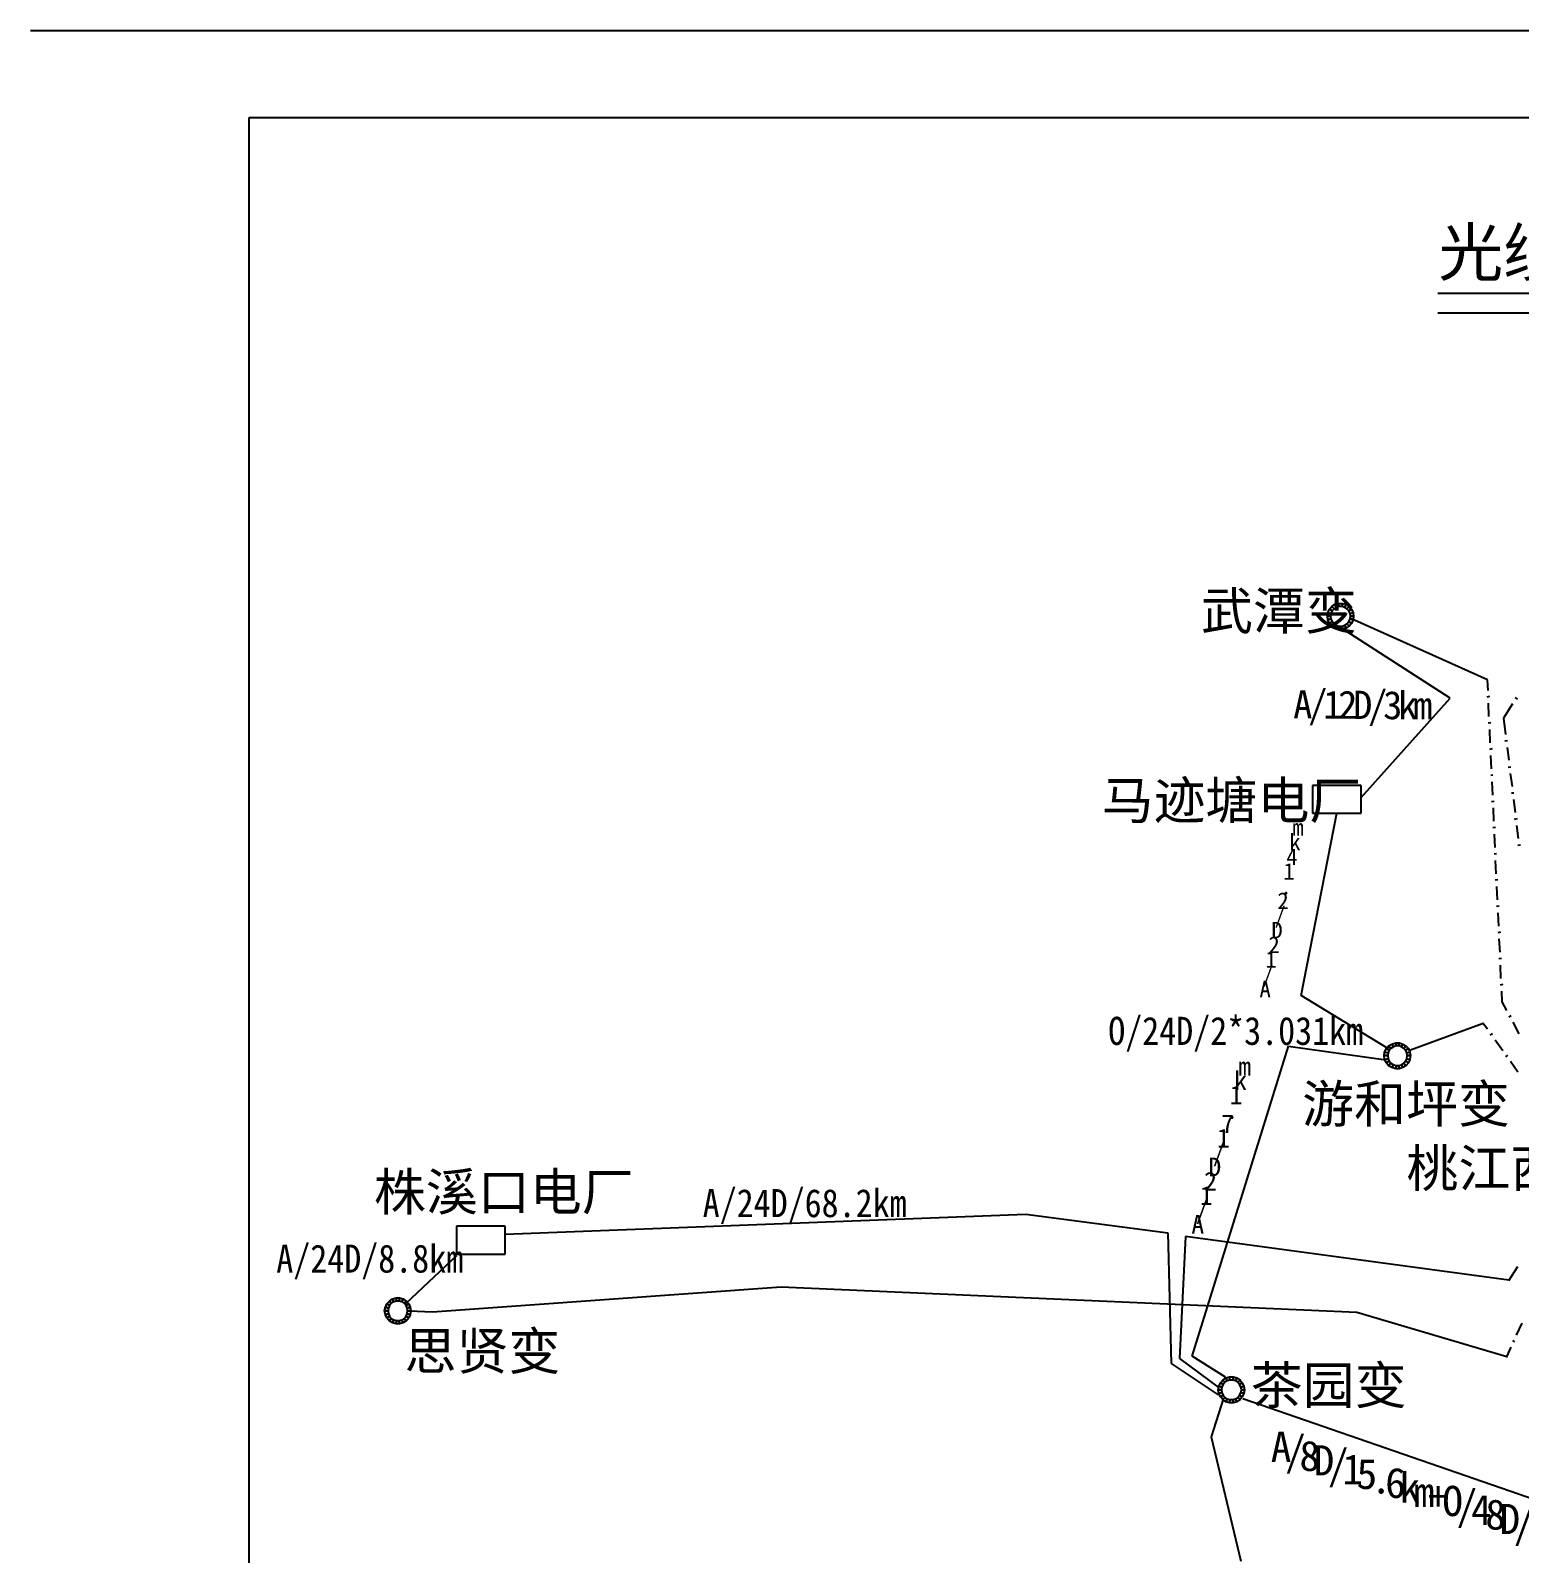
# Model space of a CAD drawing. Header units: metres. Extents: x 17 to 1341, y 17 to 859.
# Drawn here: x 16.8 to 500.1, y 364.6 to 858.8 of the extents above; entities that cross this region are included whole.
import ezdxf

# ---------------------------------------------------------------- set-up
doc = ezdxf.new("R2010")
doc.units = ezdxf.units.M
for name, color, linetype in [('LINES', 7, 'Continuous'), ('POLYLINES', 4, 'Continuous'), ('RECTS', 7, 'Continuous'), ('TEXTS', 3, 'Continuous')]:
    doc.layers.add(name, color=color, linetype=linetype)

msp = doc.modelspace()

# ---------------------------------------------------------------- linework, layer by layer
at = {"layer": 'LINES'}
for p, q in [((87.76, 830.45), (87.76, 45.22)), ((1179.14, 830.45), (87.76, 830.45)), ((473.61, 773.57), (621.07, 773.57)), ((473.61, 767.23), (621.07, 767.23)), ((489.67, 648.07), (445.6, 667.87)), ((477.57, 642.17), (442, 665.06)), ((489.74, 648.14), (489.74, 648.14)), ((489.88, 644.69), (489.74, 648.14)), ((490.31, 642.67), (489.45, 642.53)), ((448.7, 609.98), (477.57, 642.17)), ((490.17, 636.19), (490.03, 640.51)), ((497.87, 640.3), (494.92, 635.69)), ((498.67, 642.38), (499.39, 641.95)), ((490.75, 634.18), (489.88, 634.03)), ((494.92, 635.69), (495.57, 630.36)), ((490.6, 627.7), (490.46, 632.02)), ((495.35, 628.27), (496.22, 628.42)), ((491.18, 625.68), (490.31, 625.54)), ((491.03, 619.2), (490.82, 623.52)), ((496.07, 626.18), (496.65, 622.01)), ((496.36, 619.78), (497.23, 619.92)), ((497.08, 617.76), (497.66, 613.51)), ((448.7, 613.87), (432.86, 613.87)), ((432.86, 613.87), (432.86, 604.8)), ((448.7, 604.8), (448.7, 613.87)), ((491.47, 617.18), (490.75, 617.04)), ((491.39, 610.7), (491.18, 615.02)), ((491.9, 608.69), (491.03, 608.54)), ((497.51, 611.42), (498.23, 611.42)), ((498.09, 609.34), (498.67, 605.09)), ((429.19, 545.69), (440.78, 604.87)), ((432.86, 604.8), (448.7, 604.8)), ((491.75, 602.21), (491.61, 606.53)), ((498.52, 602.93), (499.39, 603.07)), ((492.33, 600.19), (491.47, 600.05)), ((492.19, 593.71), (491.97, 598.03)), ((499.17, 600.84), (499.67, 596.66)), ((499.53, 594.43), (500.39, 594.58)), ((492.62, 591.7), (491.9, 591.55)), ((492.55, 585.22), (492.33, 589.54)), ((493.05, 583.2), (492.19, 583.06)), ((492.91, 576.72), (492.76, 581.04)), ((493.48, 574.7), (492.62, 574.56)), ((493.34, 568.22), (493.19, 572.54)), ((493.91, 566.21), (493.05, 566.06)), ((493.77, 559.73), (493.48, 564.05)), ((494.2, 557.71), (493.34, 557.57)), ((494.06, 551.23), (493.91, 555.55)), ((494.63, 549.22), (493.77, 549.07)), ((457.55, 528.41), (429.19, 545.69)), ((494.49, 543.6), (494.35, 547.06)), ((496, 540.79), (494.42, 543.67)), ((497.37, 539.14), (496.65, 538.7)), ((464.68, 528.05), (488.3, 536.76)), ((489.67, 534.74), (488.23, 536.76)), ((500.03, 533.3), (498.02, 537.05)), ((393.91, 428.69), (425.08, 529.2)), ((425.08, 529.2), (455.97, 524.88)), ((491.32, 533.23), (490.6, 532.8)), ((494.63, 527.76), (492.19, 531.22)), ((496.22, 526.32), (495.5, 525.74)), ((499.6, 520.85), (497.15, 524.3)), ((170.92, 468.29), (339.83, 474.77)), ((339.83, 474.77), (385.91, 468.65)), ((170.92, 470.88), (155.08, 470.88)), ((155.08, 470.88), (155.08, 461.81)), ((170.92, 461.81), (170.92, 470.88)), ((170.92, 468.29), (170.92, 468.29)), ((385.91, 468.65), (387.07, 426.31)), ((391.67, 467.5), (389.8, 427.9)), ((496.58, 453.31), (391.67, 467.5)), ((138.81, 445.9), (155.23, 461.38)), ((155.08, 461.81), (170.92, 461.81)), ((496.58, 453.24), (499.6, 457.78)), ((260.42, 451.01), (147.31, 442.94)), ((447.33, 442.8), (260.42, 451.01)), ((147.31, 442.94), (139.82, 443.23)), ((495.93, 428.47), (447.33, 442.8)), ((500.83, 439.34), (499.03, 435.46)), ((497.3, 431.57), (495.79, 428.18)), ((497.8, 433.73), (498.52, 433.3)), ((387.07, 426.31), (402.26, 416.09)), ((389.8, 427.9), (402.26, 418.61)), ((404.71, 421.85), (393.91, 428.69)), ((404.06, 415.01), (400.03, 402.48)), ((512.56, 379.44), (410.25, 414.79)), ((400.03, 402.48), (409.67, 362.16))]:
    msp.add_line(p, q, dxfattribs=at)
at = {"layer": 'POLYLINES'}
for points in [[(440.63, 671.62), (439.91, 671.18), (439.19, 671.9), (440.2, 672.62), (440.63, 671.62)], [(440.63, 671.62), (439.91, 671.18), (439.19, 671.9), (440.2, 672.62), (440.63, 671.62)], [(441.5, 671.9), (440.63, 671.62), (440.2, 672.62), (441.35, 672.91), (441.5, 671.9)], [(441.5, 671.9), (440.63, 671.62), (440.2, 672.62), (441.35, 672.91), (441.5, 671.9)], [(442.51, 671.9), (441.5, 671.9), (441.35, 672.91), (442.65, 672.91), (442.51, 671.9)], [(442.51, 671.9), (441.5, 671.9), (441.35, 672.91), (442.65, 672.91), (442.51, 671.9)], [(443.37, 671.62), (442.51, 671.9), (442.65, 672.91), (443.8, 672.62), (443.37, 671.62)], [(443.37, 671.62), (442.51, 671.9), (442.65, 672.91), (443.8, 672.62), (443.37, 671.62)], [(444.09, 671.18), (443.37, 671.62), (443.8, 672.62), (444.81, 671.9), (444.09, 671.18)], [(444.09, 671.18), (443.37, 671.62), (443.8, 672.62), (444.81, 671.9), (444.09, 671.18)], [(438.91, 669.6), (438.76, 668.74), (437.75, 668.74), (437.9, 669.89), (438.91, 669.6)], [(438.91, 669.6), (438.76, 668.74), (437.75, 668.74), (437.9, 669.89), (438.91, 669.6)], [(438.76, 668.74), (438.91, 667.87), (437.9, 667.58), (437.75, 668.74), (438.76, 668.74)], [(438.76, 668.74), (438.91, 667.87), (437.9, 667.58), (437.75, 668.74), (438.76, 668.74)], [(439.34, 670.46), (438.91, 669.6), (437.9, 669.89), (438.47, 671.04), (439.34, 670.46)], [(439.34, 670.46), (438.91, 669.6), (437.9, 669.89), (438.47, 671.04), (439.34, 670.46)], [(438.91, 667.87), (439.34, 667.01), (438.47, 666.43), (437.9, 667.58), (438.91, 667.87)], [(438.91, 667.87), (439.34, 667.01), (438.47, 666.43), (437.9, 667.58), (438.91, 667.87)], [(439.91, 671.18), (439.34, 670.46), (438.47, 671.04), (439.19, 671.9), (439.91, 671.18)], [(439.91, 671.18), (439.34, 670.46), (438.47, 671.04), (439.19, 671.9), (439.91, 671.18)], [(444.67, 670.46), (444.09, 671.18), (444.81, 671.9), (445.53, 671.04), (444.67, 670.46)], [(444.67, 670.46), (444.09, 671.18), (444.81, 671.9), (445.53, 671.04), (444.67, 670.46)], [(445.1, 669.6), (444.67, 670.46), (445.53, 671.04), (446.11, 669.89), (445.1, 669.6)], [(445.1, 669.6), (444.67, 670.46), (445.53, 671.04), (446.11, 669.89), (445.1, 669.6)], [(444.67, 667.01), (445.1, 667.87), (446.11, 667.58), (445.53, 666.43), (444.67, 667.01)], [(444.67, 667.01), (445.1, 667.87), (446.11, 667.58), (445.53, 666.43), (444.67, 667.01)], [(445.24, 668.74), (445.1, 669.6), (446.11, 669.89), (446.25, 668.74), (445.24, 668.74)], [(445.24, 668.74), (445.1, 669.6), (446.11, 669.89), (446.25, 668.74), (445.24, 668.74)], [(445.1, 667.87), (445.24, 668.74), (446.25, 668.74), (446.11, 667.58), (445.1, 667.87)], [(445.1, 667.87), (445.24, 668.74), (446.25, 668.74), (446.11, 667.58), (445.1, 667.87)], [(439.34, 667.01), (439.91, 666.29), (439.19, 665.57), (438.47, 666.43), (439.34, 667.01)], [(439.34, 667.01), (439.91, 666.29), (439.19, 665.57), (438.47, 666.43), (439.34, 667.01)], [(439.91, 666.29), (440.63, 665.86), (440.2, 664.85), (439.19, 665.57), (439.91, 666.29)], [(439.91, 666.29), (440.63, 665.86), (440.2, 664.85), (439.19, 665.57), (439.91, 666.29)], [(440.63, 665.86), (441.5, 665.57), (441.35, 664.56), (440.2, 664.85), (440.63, 665.86)], [(440.63, 665.86), (441.5, 665.57), (441.35, 664.56), (440.2, 664.85), (440.63, 665.86)], [(441.5, 665.57), (442.51, 665.57), (442.65, 664.56), (441.35, 664.56), (441.5, 665.57)], [(441.5, 665.57), (442.51, 665.57), (442.65, 664.56), (441.35, 664.56), (441.5, 665.57)], [(442.51, 665.57), (443.37, 665.86), (443.8, 664.85), (442.65, 664.56), (442.51, 665.57)], [(442.51, 665.57), (443.37, 665.86), (443.8, 664.85), (442.65, 664.56), (442.51, 665.57)], [(443.37, 665.86), (444.09, 666.29), (444.81, 665.57), (443.8, 664.85), (443.37, 665.86)], [(443.37, 665.86), (444.09, 666.29), (444.81, 665.57), (443.8, 664.85), (443.37, 665.86)], [(444.09, 666.29), (444.67, 667.01), (445.53, 666.43), (444.81, 665.57), (444.09, 666.29)], [(444.09, 666.29), (444.67, 667.01), (445.53, 666.43), (444.81, 665.57), (444.09, 666.29)], [(458.35, 528.48), (457.77, 527.9), (456.91, 528.48), (457.63, 529.34), (458.35, 528.48)], [(458.35, 528.48), (457.77, 527.9), (456.91, 528.48), (457.63, 529.34), (458.35, 528.48)], [(459.21, 529.06), (458.35, 528.48), (457.63, 529.34), (458.63, 529.92), (459.21, 529.06)], [(459.21, 529.06), (458.35, 528.48), (457.63, 529.34), (458.63, 529.92), (459.21, 529.06)], [(460.07, 529.34), (459.21, 529.06), (458.63, 529.92), (459.93, 530.35), (460.07, 529.34)], [(460.07, 529.34), (459.21, 529.06), (458.63, 529.92), (459.93, 530.35), (460.07, 529.34)], [(460.94, 529.34), (460.07, 529.34), (459.93, 530.35), (461.08, 530.35), (460.94, 529.34)], [(460.94, 529.34), (460.07, 529.34), (459.93, 530.35), (461.08, 530.35), (460.94, 529.34)], [(461.8, 529.06), (460.94, 529.34), (461.08, 530.35), (462.23, 529.92), (461.8, 529.06)], [(461.8, 529.06), (460.94, 529.34), (461.08, 530.35), (462.23, 529.92), (461.8, 529.06)], [(462.52, 528.48), (461.8, 529.06), (462.23, 529.92), (463.24, 529.34), (462.52, 528.48)], [(462.52, 528.48), (461.8, 529.06), (462.23, 529.92), (463.24, 529.34), (462.52, 528.48)], [(463.1, 527.9), (462.52, 528.48), (463.24, 529.34), (464.11, 528.48), (463.1, 527.9)], [(463.1, 527.9), (462.52, 528.48), (463.24, 529.34), (464.11, 528.48), (463.1, 527.9)], [(457.48, 527.04), (457.34, 526.18), (456.19, 526.18), (456.33, 527.33), (457.48, 527.04)], [(457.48, 527.04), (457.34, 526.18), (456.19, 526.18), (456.33, 527.33), (457.48, 527.04)], [(457.34, 526.18), (457.48, 525.17), (456.33, 524.88), (456.19, 526.18), (457.34, 526.18)], [(457.34, 526.18), (457.48, 525.17), (456.33, 524.88), (456.19, 526.18), (457.34, 526.18)], [(457.77, 527.9), (457.48, 527.04), (456.33, 527.33), (456.91, 528.48), (457.77, 527.9)], [(457.77, 527.9), (457.48, 527.04), (456.33, 527.33), (456.91, 528.48), (457.77, 527.9)], [(457.48, 525.17), (457.77, 524.45), (456.91, 523.87), (456.33, 524.88), (457.48, 525.17)], [(457.48, 525.17), (457.77, 524.45), (456.91, 523.87), (456.33, 524.88), (457.48, 525.17)], [(457.77, 524.45), (458.35, 523.73), (457.63, 522.86), (456.91, 523.87), (457.77, 524.45)], [(457.77, 524.45), (458.35, 523.73), (457.63, 522.86), (456.91, 523.87), (457.77, 524.45)], [(462.52, 523.73), (463.1, 524.45), (464.11, 523.87), (463.24, 522.86), (462.52, 523.73)], [(462.52, 523.73), (463.1, 524.45), (464.11, 523.87), (463.24, 522.86), (462.52, 523.73)], [(463.53, 527.04), (463.1, 527.9), (464.11, 528.48), (464.54, 527.33), (463.53, 527.04)], [(463.53, 527.04), (463.1, 527.9), (464.11, 528.48), (464.54, 527.33), (463.53, 527.04)], [(463.1, 524.45), (463.53, 525.17), (464.54, 524.88), (464.11, 523.87), (463.1, 524.45)], [(463.1, 524.45), (463.53, 525.17), (464.54, 524.88), (464.11, 523.87), (463.1, 524.45)], [(463.67, 526.18), (463.53, 527.04), (464.54, 527.33), (464.68, 526.18), (463.67, 526.18)], [(463.67, 526.18), (463.53, 527.04), (464.54, 527.33), (464.68, 526.18), (463.67, 526.18)], [(463.53, 525.17), (463.67, 526.18), (464.68, 526.18), (464.54, 524.88), (463.53, 525.17)], [(463.53, 525.17), (463.67, 526.18), (464.68, 526.18), (464.54, 524.88), (463.53, 525.17)], [(458.35, 523.73), (459.21, 523.15), (458.63, 522.29), (457.63, 522.86), (458.35, 523.73)], [(458.35, 523.73), (459.21, 523.15), (458.63, 522.29), (457.63, 522.86), (458.35, 523.73)], [(459.21, 523.15), (460.07, 523.01), (459.93, 521.86), (458.63, 522.29), (459.21, 523.15)], [(459.21, 523.15), (460.07, 523.01), (459.93, 521.86), (458.63, 522.29), (459.21, 523.15)], [(460.07, 523.01), (460.94, 523.01), (461.08, 521.86), (459.93, 521.86), (460.07, 523.01)], [(460.07, 523.01), (460.94, 523.01), (461.08, 521.86), (459.93, 521.86), (460.07, 523.01)], [(460.94, 523.01), (461.8, 523.15), (462.23, 522.29), (461.08, 521.86), (460.94, 523.01)], [(460.94, 523.01), (461.8, 523.15), (462.23, 522.29), (461.08, 521.86), (460.94, 523.01)], [(461.8, 523.15), (462.52, 523.73), (463.24, 522.86), (462.23, 522.29), (461.8, 523.15)], [(461.8, 523.15), (462.52, 523.73), (463.24, 522.86), (462.23, 522.29), (461.8, 523.15)], [(133.34, 445.1), (133.05, 444.24), (132.04, 444.53), (132.47, 445.68), (133.34, 445.1)], [(133.34, 445.1), (133.05, 444.24), (132.04, 444.53), (132.47, 445.68), (133.34, 445.1)], [(133.91, 445.82), (133.34, 445.1), (132.47, 445.68), (133.34, 446.54), (133.91, 445.82)], [(133.91, 445.82), (133.34, 445.1), (132.47, 445.68), (133.34, 446.54), (133.91, 445.82)], [(134.78, 446.26), (133.91, 445.82), (133.34, 446.54), (134.35, 447.26), (134.78, 446.26)], [(134.78, 446.26), (133.91, 445.82), (133.34, 446.54), (134.35, 447.26), (134.78, 446.26)], [(135.64, 446.54), (134.78, 446.26), (134.35, 447.26), (135.5, 447.55), (135.64, 446.54)], [(135.64, 446.54), (134.78, 446.26), (134.35, 447.26), (135.5, 447.55), (135.64, 446.54)], [(136.51, 446.54), (135.64, 446.54), (135.5, 447.55), (136.65, 447.55), (136.51, 446.54)], [(136.51, 446.54), (135.64, 446.54), (135.5, 447.55), (136.65, 447.55), (136.51, 446.54)], [(137.37, 446.26), (136.51, 446.54), (136.65, 447.55), (137.8, 447.26), (137.37, 446.26)], [(137.37, 446.26), (136.51, 446.54), (136.65, 447.55), (137.8, 447.26), (137.37, 446.26)], [(138.09, 445.82), (137.37, 446.26), (137.8, 447.26), (138.81, 446.54), (138.09, 445.82)], [(138.09, 445.82), (137.37, 446.26), (137.8, 447.26), (138.81, 446.54), (138.09, 445.82)], [(138.81, 445.1), (138.09, 445.82), (138.81, 446.54), (139.67, 445.68), (138.81, 445.1)], [(138.81, 445.1), (138.09, 445.82), (138.81, 446.54), (139.67, 445.68), (138.81, 445.1)], [(139.1, 444.24), (138.81, 445.1), (139.67, 445.68), (140.11, 444.53), (139.1, 444.24)], [(139.1, 444.24), (138.81, 445.1), (139.67, 445.68), (140.11, 444.53), (139.1, 444.24)], [(133.05, 444.24), (132.91, 443.38), (131.75, 443.38), (132.04, 444.53), (133.05, 444.24)], [(133.05, 444.24), (132.91, 443.38), (131.75, 443.38), (132.04, 444.53), (133.05, 444.24)], [(132.91, 443.38), (133.05, 442.51), (132.04, 442.08), (131.75, 443.38), (132.91, 443.38)], [(132.91, 443.38), (133.05, 442.51), (132.04, 442.08), (131.75, 443.38), (132.91, 443.38)], [(133.05, 442.51), (133.34, 441.65), (132.47, 441.07), (132.04, 442.08), (133.05, 442.51)], [(133.05, 442.51), (133.34, 441.65), (132.47, 441.07), (132.04, 442.08), (133.05, 442.51)], [(133.34, 441.65), (133.91, 440.93), (133.34, 440.06), (132.47, 441.07), (133.34, 441.65)], [(133.34, 441.65), (133.91, 440.93), (133.34, 440.06), (132.47, 441.07), (133.34, 441.65)], [(133.91, 440.93), (134.78, 440.5), (134.35, 439.49), (133.34, 440.06), (133.91, 440.93)], [(133.91, 440.93), (134.78, 440.5), (134.35, 439.49), (133.34, 440.06), (133.91, 440.93)], [(134.78, 440.5), (135.64, 440.21), (135.5, 439.2), (134.35, 439.49), (134.78, 440.5)], [(134.78, 440.5), (135.64, 440.21), (135.5, 439.2), (134.35, 439.49), (134.78, 440.5)], [(135.64, 440.21), (136.51, 440.21), (136.65, 439.2), (135.5, 439.2), (135.64, 440.21)], [(135.64, 440.21), (136.51, 440.21), (136.65, 439.2), (135.5, 439.2), (135.64, 440.21)], [(136.51, 440.21), (137.37, 440.5), (137.8, 439.49), (136.65, 439.2), (136.51, 440.21)], [(136.51, 440.21), (137.37, 440.5), (137.8, 439.49), (136.65, 439.2), (136.51, 440.21)], [(137.37, 440.5), (138.09, 440.93), (138.81, 440.06), (137.8, 439.49), (137.37, 440.5)], [(137.37, 440.5), (138.09, 440.93), (138.81, 440.06), (137.8, 439.49), (137.37, 440.5)], [(138.09, 440.93), (138.81, 441.65), (139.67, 441.07), (138.81, 440.06), (138.09, 440.93)], [(138.09, 440.93), (138.81, 441.65), (139.67, 441.07), (138.81, 440.06), (138.09, 440.93)], [(138.81, 441.65), (139.1, 442.51), (140.11, 442.08), (139.67, 441.07), (138.81, 441.65)], [(138.81, 441.65), (139.1, 442.51), (140.11, 442.08), (139.67, 441.07), (138.81, 441.65)], [(139.24, 443.38), (139.1, 444.24), (140.11, 444.53), (140.25, 443.38), (139.24, 443.38)], [(139.24, 443.38), (139.1, 444.24), (140.11, 444.53), (140.25, 443.38), (139.24, 443.38)], [(139.1, 442.51), (139.24, 443.38), (140.25, 443.38), (140.11, 442.08), (139.1, 442.51)], [(139.1, 442.51), (139.24, 443.38), (140.25, 443.38), (140.11, 442.08), (139.1, 442.51)], [(404.49, 420.19), (403.91, 419.47), (403.05, 420.05), (403.77, 420.91), (404.49, 420.19)], [(404.49, 420.19), (403.91, 419.47), (403.05, 420.05), (403.77, 420.91), (404.49, 420.19)], [(405.21, 420.62), (404.49, 420.19), (403.77, 420.91), (404.78, 421.63), (405.21, 420.62)], [(405.21, 420.62), (404.49, 420.19), (403.77, 420.91), (404.78, 421.63), (405.21, 420.62)], [(406.07, 420.91), (405.21, 420.62), (404.78, 421.63), (405.93, 421.92), (406.07, 420.91)], [(406.07, 420.91), (405.21, 420.62), (404.78, 421.63), (405.93, 421.92), (406.07, 420.91)], [(407.08, 420.91), (406.07, 420.91), (405.93, 421.92), (407.23, 421.92), (407.08, 420.91)], [(407.08, 420.91), (406.07, 420.91), (405.93, 421.92), (407.23, 421.92), (407.08, 420.91)], [(407.95, 420.62), (407.08, 420.91), (407.23, 421.92), (408.38, 421.63), (407.95, 420.62)], [(407.95, 420.62), (407.08, 420.91), (407.23, 421.92), (408.38, 421.63), (407.95, 420.62)], [(408.67, 420.19), (407.95, 420.62), (408.38, 421.63), (409.39, 420.91), (408.67, 420.19)], [(408.67, 420.19), (407.95, 420.62), (408.38, 421.63), (409.39, 420.91), (408.67, 420.19)], [(409.24, 419.47), (408.67, 420.19), (409.39, 420.91), (410.11, 420.05), (409.24, 419.47)], [(409.24, 419.47), (408.67, 420.19), (409.39, 420.91), (410.11, 420.05), (409.24, 419.47)], [(403.48, 418.61), (403.34, 417.74), (402.33, 417.74), (402.47, 418.9), (403.48, 418.61)], [(403.48, 418.61), (403.34, 417.74), (402.33, 417.74), (402.47, 418.9), (403.48, 418.61)], [(403.34, 417.74), (403.48, 416.88), (402.47, 416.59), (402.33, 417.74), (403.34, 417.74)], [(403.34, 417.74), (403.48, 416.88), (402.47, 416.59), (402.33, 417.74), (403.34, 417.74)], [(403.91, 419.47), (403.48, 418.61), (402.47, 418.9), (403.05, 420.05), (403.91, 419.47)], [(403.91, 419.47), (403.48, 418.61), (402.47, 418.9), (403.05, 420.05), (403.91, 419.47)], [(403.48, 416.88), (403.91, 416.02), (403.05, 415.44), (402.47, 416.59), (403.48, 416.88)], [(403.48, 416.88), (403.91, 416.02), (403.05, 415.44), (402.47, 416.59), (403.48, 416.88)], [(403.91, 416.02), (404.49, 415.3), (403.77, 414.58), (403.05, 415.44), (403.91, 416.02)], [(403.91, 416.02), (404.49, 415.3), (403.77, 414.58), (403.05, 415.44), (403.91, 416.02)], [(404.49, 415.3), (405.21, 414.86), (404.78, 413.86), (403.77, 414.58), (404.49, 415.3)], [(404.49, 415.3), (405.21, 414.86), (404.78, 413.86), (403.77, 414.58), (404.49, 415.3)], [(407.95, 414.86), (408.67, 415.3), (409.39, 414.58), (408.38, 413.86), (407.95, 414.86)], [(407.95, 414.86), (408.67, 415.3), (409.39, 414.58), (408.38, 413.86), (407.95, 414.86)], [(408.67, 415.3), (409.24, 416.02), (410.11, 415.44), (409.39, 414.58), (408.67, 415.3)], [(408.67, 415.3), (409.24, 416.02), (410.11, 415.44), (409.39, 414.58), (408.67, 415.3)], [(409.67, 418.61), (409.24, 419.47), (410.11, 420.05), (410.68, 418.9), (409.67, 418.61)], [(409.67, 418.61), (409.24, 419.47), (410.11, 420.05), (410.68, 418.9), (409.67, 418.61)], [(409.24, 416.02), (409.67, 416.88), (410.68, 416.59), (410.11, 415.44), (409.24, 416.02)], [(409.24, 416.02), (409.67, 416.88), (410.68, 416.59), (410.11, 415.44), (409.24, 416.02)], [(409.82, 417.74), (409.67, 418.61), (410.68, 418.9), (410.83, 417.74), (409.82, 417.74)], [(409.82, 417.74), (409.67, 418.61), (410.68, 418.9), (410.83, 417.74), (409.82, 417.74)], [(409.67, 416.88), (409.82, 417.74), (410.83, 417.74), (410.68, 416.59), (409.67, 416.88)], [(409.67, 416.88), (409.82, 417.74), (410.83, 417.74), (410.68, 416.59), (409.67, 416.88)], [(405.21, 414.86), (406.07, 414.58), (405.93, 413.57), (404.78, 413.86), (405.21, 414.86)], [(405.21, 414.86), (406.07, 414.58), (405.93, 413.57), (404.78, 413.86), (405.21, 414.86)], [(406.07, 414.58), (407.08, 414.58), (407.23, 413.57), (405.93, 413.57), (406.07, 414.58)], [(406.07, 414.58), (407.08, 414.58), (407.23, 413.57), (405.93, 413.57), (406.07, 414.58)], [(407.08, 414.58), (407.95, 414.86), (408.38, 413.86), (407.23, 413.57), (407.08, 414.58)], [(407.08, 414.58), (407.95, 414.86), (408.38, 413.86), (407.23, 413.57), (407.08, 414.58)]]:
    msp.add_lwpolyline(points, dxfattribs=at)
at = {"layer": 'RECTS'}
msp.add_lwpolyline([(16.84, 858.82), (1207.43, 858.82), (1207.43, 16.85), (16.84, 16.85)], dxfattribs=at)

# ---------------------------------------------------------------- texts
at = {"layer": 'TEXTS'}
for s, height, width, p in [('光缆路由建设示意图', 15.2, 1.066667, (473.75, 779.21)), ('武潭变', 12.16, 1.066667, (396.71, 664.43)), ('马迹塘电厂', 12.16, 1.066667, (364.46, 602.95)), ('O/24D/2*3.031km', 9.12, 0.888889, (366.62, 529.65)), ('游和坪变', 12.16, 1.066667, (429.55, 504.45)), ('桃江西变', 12.16, 1.066667, (463.39, 483.57)), ('株溪口电厂', 12.16, 1.066667, (128.3, 475.94)), ('A/24D/68.2km', 9.12, 0.888889, (235, 473.77)), ('A/24D/8.8km', 9.12, 0.888889, (96.62, 455.77)), ('思贤变', 12.16, 1.066667, (138.23, 424.24)), ('茶园变', 12.16, 1.066667, (412.84, 413.15))]:
    msp.add_text(s, height=height, dxfattribs=dict(at, width=width)).set_placement(p)
for s, height, p in [('A', 9.15, (426.65, 635.59)), ('/', 9.15, (431.52, 635.55)), ('1', 9.15, (436.38, 635.51)), ('2', 9.15, (441.25, 635.47)), ('D', 9.15, (446.11, 635.43)), ('/', 9.15, (450.97, 635.38)), ('3', 9.15, (455.84, 635.34)), ('k', 9.15, (460.7, 635.3)), ('m', 9.15, (465.57, 635.26)), ('k', 5.39, (425.39, 592.81)), ('m', 5.39, (426.36, 597.57)), ('4', 5.39, (424.42, 588.04)), ('1', 5.39, (423.45, 583.27)), ('2', 5.39, (421.52, 573.74)), ('.', 5.39, (422.48, 578.5)), ('/', 5.39, (420.55, 568.97)), ('D', 5.39, (419.58, 564.2)), ('2', 5.39, (418.61, 559.43)), ('1', 5.39, (417.64, 554.67)), ('/', 5.39, (416.68, 549.9)), ('A', 5.39, (415.71, 545.13)), ('m', 6.09, (408.82, 519.68)), ('k', 6.09, (407.44, 515.02)), ('1', 6.09, (406.06, 510.35)), ('7', 6.09, (403.29, 501.03)), ('.', 6.09, (404.67, 505.69)), ('1', 6.09, (401.91, 496.36)), ('/', 6.09, (400.52, 491.7)), ('D', 6.09, (399.14, 487.03)), ('2', 6.09, (397.76, 482.37)), ('/', 6.09, (394.99, 473.04)), ('1', 6.09, (396.38, 477.7)), ('A', 6.09, (393.61, 468.38)), ('A', 9.8, (419.38, 394.34)), ('/', 9.8, (424.02, 392.88)), ('8', 9.8, (428.66, 391.42)), ('D', 9.8, (433.3, 389.95)), ('/', 9.8, (437.94, 388.49)), ('1', 9.8, (442.58, 387.03)), ('5', 9.8, (447.22, 385.56)), ('6', 9.8, (456.5, 382.64)), ('k', 9.8, (461.14, 381.17)), ('.', 9.8, (451.86, 384.1)), ('m', 9.8, (465.78, 379.71)), ('+', 9.8, (470.42, 378.25)), ('O', 9.8, (475.06, 376.78)), ('/', 9.8, (479.7, 375.32)), ('4', 9.8, (484.34, 373.86)), ('8', 9.8, (488.98, 372.4)), ('D', 9.8, (493.62, 370.93)), ('/', 9.8, (498.26, 369.47))]:
    msp.add_text(s, height=height, dxfattribs=at).set_placement(p)

doc.saveas('drawing.dxf')
